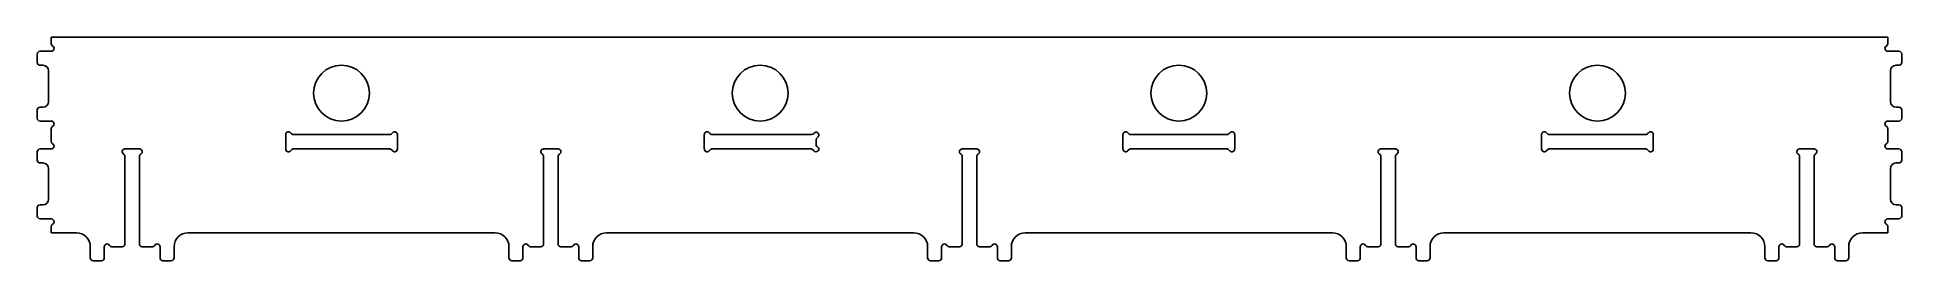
# Model space of a CAD drawing. Header units: millimetres. Extents: x -334 to 334, y 0 to 80.
import ezdxf

# ---------------------------------------------------------------- set-up
doc = ezdxf.new("R2010")
doc.units = ezdxf.units.MM

msp = doc.modelspace()

# ---------------------------------------------------------------- linework, layer by layer
at = {"color": 7, "linetype": 'Continuous', "lineweight": 25}
for p, q in [((-334, 74), (-334, 71)), ((-333, 75), (-329, 75)), ((-329, 80), (-329, 77.73)), ((329, 80), (-329, 80)), ((329, 77.73), (329, 80)), ((333, 75), (329, 75)), ((334, 74), (334, 71)), ((-332, 70), (-333, 70)), ((-330, 68), (-330, 57)), ((330, 68), (330, 57)), ((332, 70), (333, 70)), ((-334, 54), (-334, 51)), ((-332, 55), (-333, 55)), ((332, 55), (333, 55)), ((334, 54), (334, 51)), ((-333, 50), (-329, 50)), ((-329, 47.27), (-329, 42.73)), ((333, 50), (329, 50)), ((329, 42.73), (329, 47.27)), ((-245, 40), (-245, 45.2)), ((-242.27, 45.2), (-207.73, 45.2)), ((-205, 45.2), (-205, 40)), ((-95.1, 45.2), (-95, 45.2)), ((-95.1, 40), (-95.1, 45.2)), ((-92.27, 45.2), (-56.6, 45.2)), ((-54.9, 43.33), (-54.9, 40.99)), ((55, 45.2), (54.9, 45.2)), ((54.9, 45.2), (54.9, 40)), ((92.27, 45.2), (57.73, 45.2)), ((95.1, 45.2), (95, 45.2)), ((95.1, 40), (95.1, 45.2)), ((205, 45.2), (205, 40)), ((242.27, 45.2), (207.73, 45.2)), ((245, 40), (245, 45.2)), ((-334, 39), (-334, 36)), ((-333, 40), (-329, 40)), ((-332, 35), (-333, 35)), ((-302.6, 40), (-297.4, 40)), ((-302.6, 6), (-302.6, 37.27)), ((-297.4, 37.27), (-297.4, 6)), ((-207.73, 40), (-242.27, 40)), ((-152.6, 40), (-147.4, 40)), ((-152.6, 6), (-152.6, 37.27)), ((-147.4, 37.27), (-147.4, 6)), ((-95, 40), (-95.1, 40)), ((-56.73, 40), (-92.27, 40)), ((2.6, 40), (-2.6, 40)), ((-2.6, 37.27), (-2.6, 6)), ((2.6, 6), (2.6, 37.27)), ((54.9, 40), (55, 40)), ((57.73, 40), (92.27, 40)), ((95, 40), (95.1, 40)), ((152.6, 40), (147.4, 40)), ((147.4, 37.27), (147.4, 6)), ((152.6, 6), (152.6, 37.27)), ((207.73, 40), (242.27, 40)), ((302.6, 40), (297.4, 40)), ((297.4, 37.27), (297.4, 6)), ((302.6, 6), (302.6, 37.27)), ((333, 40), (329, 40)), ((332, 35), (333, 35)), ((334, 39), (334, 36)), ((-330, 33), (-330, 22)), ((330, 33), (330, 22)), ((-334, 19), (-334, 16)), ((-332, 20), (-333, 20)), ((-333, 15), (-329, 15)), ((333, 15), (329, 15)), ((332, 20), (333, 20)), ((334, 19), (334, 16)), ((-329, 12.27), (-329, 10)), ((-320, 10), (-329, 10)), ((-170, 10), (-280, 10)), ((-20, 10), (-130, 10)), ((20, 10), (130, 10)), ((170, 10), (280, 10)), ((320, 10), (329, 10)), ((329, 10), (329, 12.27)), ((-315, 1), (-315, 5)), ((-314, 0), (-311, 0)), ((-310, 1), (-310, 5)), ((-307.27, 5), (-303.6, 5)), ((-296.4, 5), (-292.73, 5)), ((-290, 5), (-290, 1)), ((-289, 0), (-286, 0)), ((-285, 5), (-285, 1)), ((-165, 1), (-165, 5)), ((-164, 0), (-161, 0)), ((-160, 1), (-160, 5)), ((-157.27, 5), (-153.6, 5)), ((-146.4, 5), (-142.73, 5)), ((-140, 5), (-140, 1)), ((-139, 0), (-136, 0)), ((-135, 5), (-135, 1)), ((-15, 1), (-15, 5)), ((-14, 0), (-11, 0)), ((-10, 5), (-10, 1)), ((-3.6, 5), (-7.27, 5)), ((7.27, 5), (3.6, 5)), ((10, 1), (10, 5)), ((11, 0), (14, 0)), ((15, 1), (15, 5)), ((135, 5), (135, 1)), ((136, 0), (139, 0)), ((140, 5), (140, 1)), ((146.4, 5), (142.73, 5)), ((157.27, 5), (153.6, 5)), ((160, 1), (160, 5)), ((161, 0), (164, 0)), ((165, 1), (165, 5)), ((285, 5), (285, 1)), ((286, 0), (289, 0)), ((290, 5), (290, 1)), ((296.4, 5), (292.73, 5)), ((307.27, 5), (303.6, 5)), ((310, 1), (310, 5)), ((311, 0), (314, 0)), ((315, 1), (315, 5))]:
    msp.add_line(p, q, dxfattribs=at)
for centre in [(-225, 60), (-75, 60), (75, 60), (225, 60)]:
    msp.add_circle(centre, 10, dxfattribs=at)
for centre, radius, start, end in [((-333, 74), 1, 90, 180), ((-328, 77.73), 1, 180, 240), ((-329, 76), 1, 270, 60), ((329, 76), 1, 120, 270), ((328, 77.73), 1, 300, 0), ((333, 74), 1, 0, 90), ((-333, 71), 1, 180, 270), ((-332, 68), 2, 0, 90), ((332, 68), 2, 90, 180), ((333, 71), 1, 270, 0), ((-333, 54), 1, 90, 180), ((-332, 57), 2, 270, 0), ((332, 57), 2, 180, 270), ((333, 54), 1, 0, 90), ((-333, 51), 1, 180, 270), ((-329, 49), 1, 300, 90), ((-328, 47.27), 1, 120, 180), ((329, 49), 1, 90, 240), ((328, 47.27), 1, 0, 60), ((333, 51), 1, 270, 0), ((-328, 42.73), 1, 180, 240), ((-329, 41), 1, 270, 60), ((-244, 45.2), 1, 30, 180), ((-242.27, 46.2), 1, 210, 270), ((-207.73, 46.2), 1, 270, 330), ((-206, 45.2), 1, 0, 150), ((-94, 45.2), 1, 30, 180), ((-92.27, 46.2), 1, 210, 270), ((-56.6, 46.2), 1, 270, 323.1301), ((-55, 40), 1, 210, 84.26083), ((-55, 45), 1, 303.36701, 143.1301), ((-53.9, 43.33), 1, 123.36701, 180), ((56, 45.2), 1, 30, 180), ((57.73, 46.2), 1, 210, 270), ((92.27, 46.2), 1, 270, 330), ((94, 45.2), 1, 0, 150), ((206, 45.2), 1, 30, 180), ((207.73, 46.2), 1, 210, 270), ((242.27, 46.2), 1, 270, 330), ((244, 45.2), 1, 0, 150), ((329, 41), 1, 120, 270), ((328, 42.73), 1, 300, 0), ((-333, 39), 1, 90, 180), ((-333, 36), 1, 180, 270), ((-332, 33), 2, 0, 90), ((-302.6, 39), 1, 90, 240), ((-303.6, 37.27), 1, 0, 60), ((-297.4, 39), 1, 300, 90), ((-296.4, 37.27), 1, 120, 180), ((-244, 40), 1, 180, 330), ((-242.27, 39), 1, 90, 150), ((-207.73, 39), 1, 30, 90), ((-206, 40), 1, 210, 0), ((-152.6, 39), 1, 90, 240), ((-153.6, 37.27), 1, 0, 60), ((-147.4, 39), 1, 300, 90), ((-146.4, 37.27), 1, 120, 180), ((-94, 40), 1, 180, 330), ((-92.27, 39), 1, 90, 150), ((-56.73, 39), 1, 30, 90), ((-2.6, 39), 1, 90, 240), ((-3.6, 37.27), 1, 0, 60), ((2.6, 39), 1, 300, 90), ((3.6, 37.27), 1, 120, 180), ((56, 40), 1, 180, 330), ((57.73, 39), 1, 90, 150), ((92.27, 39), 1, 30, 90), ((94, 40), 1, 210, 0), ((147.4, 39), 1, 90, 240), ((146.4, 37.27), 1, 0, 60), ((152.6, 39), 1, 300, 90), ((153.6, 37.27), 1, 120, 180), ((206, 40), 1, 180, 330), ((207.73, 39), 1, 90, 150), ((242.27, 39), 1, 30, 90), ((244, 40), 1, 210, 0), ((297.4, 39), 1, 90, 240), ((296.4, 37.27), 1, 0, 60), ((302.6, 39), 1, 300, 90), ((303.6, 37.27), 1, 120, 180), ((332, 33), 2, 90, 180), ((333, 39), 1, 0, 90), ((333, 36), 1, 270, 0), ((-332, 22), 2, 270, 0), ((332, 22), 2, 180, 270), ((-333, 19), 1, 90, 180), ((-333, 16), 1, 180, 270), ((-329, 14), 1, 300, 90), ((329, 14), 1, 90, 240), ((333, 19), 1, 0, 90), ((333, 16), 1, 270, 0), ((-328, 12.27), 1, 120, 180), ((-320, 5), 5, 0, 90), ((-280, 5), 5, 90, 180), ((-170, 5), 5, 0, 90), ((-130, 5), 5, 90, 180), ((-20, 5), 5, 0, 90), ((20, 5), 5, 90, 180), ((130, 5), 5, 0, 90), ((170, 5), 5, 90, 180), ((280, 5), 5, 0, 90), ((320, 5), 5, 90, 180), ((328, 12.27), 1, 0, 60), ((-314, 1), 1, 180, 270), ((-311, 1), 1, 270, 0), ((-309, 5), 1, 30, 180), ((-307.27, 6), 1, 210, 270), ((-303.6, 6), 1, 270, 0), ((-296.4, 6), 1, 180, 270), ((-292.73, 6), 1, 270, 330), ((-291, 5), 1, 0, 150), ((-289, 1), 1, 180, 270), ((-286, 1), 1, 270, 0), ((-164, 1), 1, 180, 270), ((-161, 1), 1, 270, 0), ((-159, 5), 1, 30, 180), ((-157.27, 6), 1, 210, 270), ((-153.6, 6), 1, 270, 0), ((-146.4, 6), 1, 180, 270), ((-142.73, 6), 1, 270, 330), ((-141, 5), 1, 0, 150), ((-139, 1), 1, 180, 270), ((-136, 1), 1, 270, 0), ((-14, 1), 1, 180, 270), ((-11, 1), 1, 270, 0), ((-9, 5), 1, 30, 180), ((-7.27, 6), 1, 210, 270), ((-3.6, 6), 1, 270, 0), ((3.6, 6), 1, 180, 270), ((7.27, 6), 1, 270, 330), ((9, 5), 1, 0, 150), ((11, 1), 1, 180, 270), ((14, 1), 1, 270, 0), ((136, 1), 1, 180, 270), ((139, 1), 1, 270, 0), ((141, 5), 1, 30, 180), ((142.73, 6), 1, 210, 270), ((146.4, 6), 1, 270, 0), ((153.6, 6), 1, 180, 270), ((157.27, 6), 1, 270, 330), ((159, 5), 1, 0, 150), ((161, 1), 1, 180, 270), ((164, 1), 1, 270, 0), ((286, 1), 1, 180, 270), ((289, 1), 1, 270, 0), ((291, 5), 1, 30, 180), ((292.73, 6), 1, 210, 270), ((296.4, 6), 1, 270, 0), ((303.6, 6), 1, 180, 270), ((307.27, 6), 1, 270, 330), ((309, 5), 1, 0, 150), ((311, 1), 1, 180, 270), ((314, 1), 1, 270, 0)]:
    msp.add_arc(centre, radius, start, end, dxfattribs=at)

doc.saveas('drawing.dxf')
